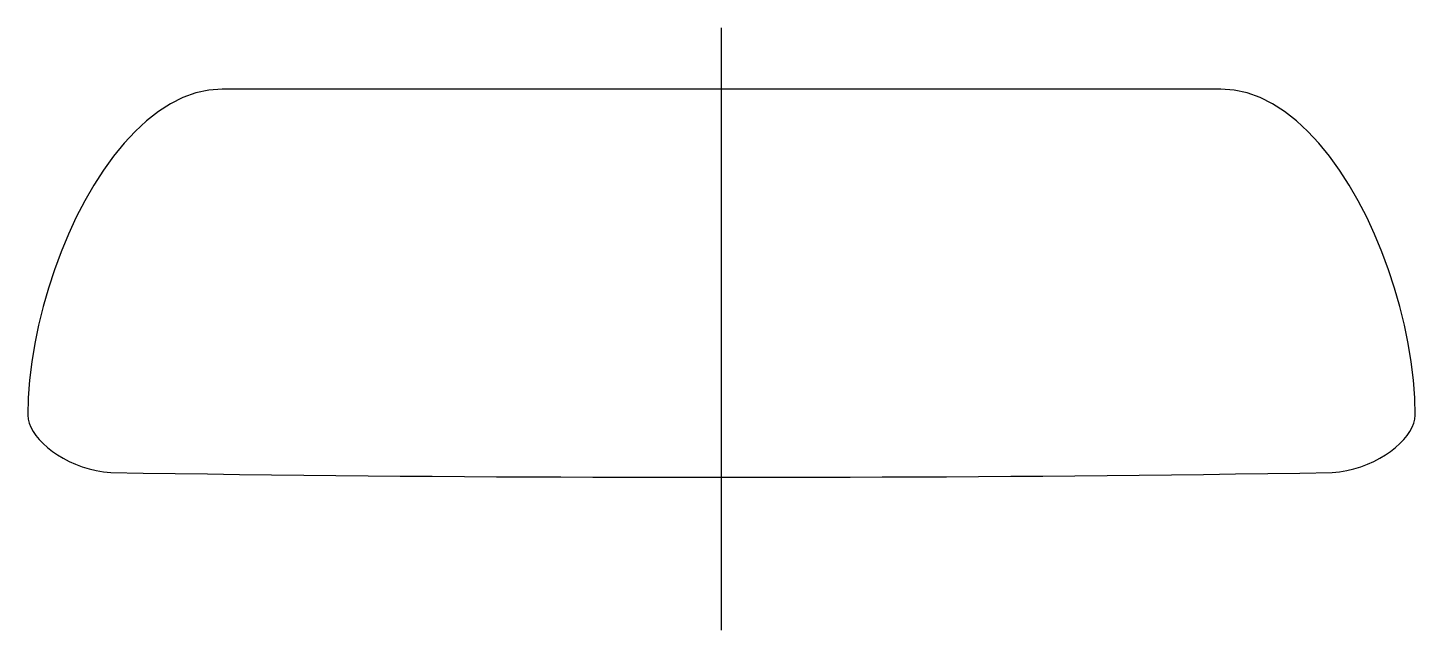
# Model space of a CAD drawing. Header units: metres. Extents: x -226 to 226, y -20 to 176.
import ezdxf

# ---------------------------------------------------------------- set-up
doc = ezdxf.new("R2010")
doc.units = ezdxf.units.M

msp = doc.modelspace()

# ---------------------------------------------------------------- linework, layer by layer
at = {"layer": 'CUT'}
for p, q in [((-171.2151, 154.973), (-175.3689, 153.4772)), ((-166.9762, 155.8955), (-171.2151, 154.973)), ((-162.6618, 156.2106), (-166.9762, 155.8955)), ((-154.5287, 156.2106), (-162.6618, 156.2106)), ((-146.3956, 156.2106), (-154.5287, 156.2106)), ((-138.2625, 156.2106), (-146.3956, 156.2106)), ((-130.1294, 156.2106), (-138.2625, 156.2106)), ((-121.9964, 156.2106), (-130.1294, 156.2106)), ((-113.8633, 156.2106), (-121.9964, 156.2106)), ((-105.7302, 156.2106), (-113.8633, 156.2106)), ((-97.5971, 156.2106), (-105.7302, 156.2106)), ((-89.464, 156.2106), (-97.5971, 156.2106)), ((-81.3309, 156.2106), (-89.464, 156.2106)), ((-73.1978, 156.2106), (-81.3309, 156.2106)), ((-65.0647, 156.2106), (-73.1978, 156.2106)), ((-56.9316, 156.2106), (-65.0647, 156.2106)), ((-48.7985, 156.2106), (-56.9316, 156.2106)), ((-40.6655, 156.2106), (-48.7985, 156.2106)), ((-32.5324, 156.2106), (-40.6655, 156.2106)), ((-24.3993, 156.2106), (-32.5324, 156.2106)), ((-16.2662, 156.2106), (-24.3993, 156.2106)), ((-8.1331, 156.2106), (-16.2662, 156.2106)), ((0, 156.2106), (-8.1331, 156.2106)), ((8.1331, 156.2106), (0, 156.2106)), ((0, 156.2106), (0, 156.2106)), ((16.2662, 156.2106), (8.1331, 156.2106)), ((24.3993, 156.2106), (16.2662, 156.2106)), ((32.5324, 156.2106), (24.3993, 156.2106)), ((40.6655, 156.2106), (32.5324, 156.2106)), ((48.7985, 156.2106), (40.6655, 156.2106)), ((56.9316, 156.2106), (48.7985, 156.2106)), ((65.0647, 156.2106), (56.9316, 156.2106)), ((73.1978, 156.2106), (65.0647, 156.2106)), ((81.3309, 156.2106), (73.1978, 156.2106)), ((89.464, 156.2106), (81.3309, 156.2106)), ((97.5971, 156.2106), (89.464, 156.2106)), ((105.7302, 156.2106), (97.5971, 156.2106)), ((113.8633, 156.2106), (105.7302, 156.2106)), ((121.9964, 156.2106), (113.8633, 156.2106)), ((130.1294, 156.2106), (121.9964, 156.2106)), ((138.2625, 156.2106), (130.1294, 156.2106)), ((146.3956, 156.2106), (138.2625, 156.2106)), ((154.5287, 156.2106), (146.3956, 156.2106)), ((162.6618, 156.2106), (154.5287, 156.2106)), ((166.9762, 155.8955), (162.6618, 156.2106)), ((171.2151, 154.973), (166.9762, 155.8955)), ((175.3689, 153.4772), (171.2151, 154.973)), ((-179.4279, 151.4422), (-183.3827, 148.9021)), ((-175.3689, 153.4772), (-179.4279, 151.4422)), ((179.4279, 151.4422), (175.3689, 153.4772)), ((183.3827, 148.9021), (179.4279, 151.4422)), ((-187.2235, 145.8909), (-190.9407, 142.4429)), ((-183.3827, 148.9021), (-187.2235, 145.8909)), ((187.2235, 145.8909), (183.3827, 148.9021)), ((190.9407, 142.4429), (187.2235, 145.8909)), ((-190.9407, 142.4429), (-194.5248, 138.5921)), ((194.5248, 138.5921), (190.9407, 142.4429)), ((-194.5248, 138.5921), (-197.9661, 134.3726)), ((197.9661, 134.3726), (194.5248, 138.5921)), ((-197.9661, 134.3726), (-201.255, 129.8185)), ((201.255, 129.8185), (197.9661, 134.3726)), ((-201.255, 129.8185), (-204.382, 124.9639)), ((204.382, 124.9639), (201.255, 129.8185)), ((-204.382, 124.9639), (-207.3373, 119.8429)), ((207.3373, 119.8429), (204.382, 124.9639)), ((-207.3373, 119.8429), (-210.1115, 114.4897)), ((210.1115, 114.4897), (207.3373, 119.8429)), ((-210.1115, 114.4897), (-212.6948, 108.9383)), ((212.6948, 108.9383), (210.1115, 114.4897)), ((-212.6948, 108.9383), (-215.0777, 103.2228)), ((215.0777, 103.2228), (212.6948, 108.9383)), ((-215.0777, 103.2228), (-217.2506, 97.3773)), ((217.2506, 97.3773), (215.0777, 103.2228)), ((-217.2506, 97.3773), (-219.2038, 91.436)), ((219.2038, 91.436), (217.2506, 97.3773)), ((-219.2038, 91.436), (-220.9278, 85.433)), ((220.9278, 85.433), (219.2038, 91.436)), ((-220.9278, 85.433), (-222.4129, 79.4023)), ((222.4129, 79.4023), (220.9278, 85.433)), ((-222.4129, 79.4023), (-223.6495, 73.378)), ((223.6495, 73.378), (222.4129, 79.4023)), ((-223.6495, 73.378), (-224.6281, 67.3943)), ((224.6281, 67.3943), (223.6495, 73.378)), ((-224.6281, 67.3943), (-225.339, 61.4853)), ((225.339, 61.4853), (224.6281, 67.3943)), ((-225.339, 61.4853), (-225.7725, 55.685)), ((225.7725, 55.685), (225.339, 61.4853)), ((-225.7725, 55.685), (-225.9192, 50.0276)), ((225.9192, 50.0276), (225.7725, 55.685)), ((-225.9192, 50.0276), (-225.8067, 48.7593)), ((225.8067, 48.7593), (225.9192, 50.0276)), ((-225.8067, 48.7593), (-225.4761, 47.4527)), ((-225.4761, 47.4527), (-224.9374, 46.12)), ((-224.9374, 46.12), (-224.2009, 44.7737)), ((224.2009, 44.7737), (224.9374, 46.12)), ((224.9374, 46.12), (225.4761, 47.4527)), ((225.4761, 47.4527), (225.8067, 48.7593)), ((-224.2009, 44.7737), (-223.2768, 43.4258)), ((-223.2768, 43.4258), (-222.1751, 42.0888)), ((-222.1751, 42.0888), (-220.906, 40.7748)), ((-220.906, 40.7748), (-219.4798, 39.4961)), ((219.4798, 39.4961), (220.906, 40.7748)), ((220.906, 40.7748), (222.1751, 42.0888)), ((222.1751, 42.0888), (223.2768, 43.4258)), ((223.2768, 43.4258), (224.2009, 44.7737)), ((-219.4798, 39.4961), (-217.9066, 38.265)), ((-217.9066, 38.265), (-216.1965, 37.0938)), ((-216.1965, 37.0938), (-214.3597, 35.9947)), ((214.3597, 35.9947), (216.1965, 37.0938)), ((216.1965, 37.0938), (217.9066, 38.265)), ((217.9066, 38.265), (219.4798, 39.4961)), ((-214.3597, 35.9947), (-212.4065, 34.98)), ((-212.4065, 34.98), (-210.3468, 34.0619)), ((-210.3468, 34.0619), (-208.1909, 33.2528)), ((-208.1909, 33.2528), (-205.9491, 32.5649)), ((-205.9491, 32.5649), (-203.6313, 32.0105)), ((-203.6313, 32.0105), (-201.2479, 31.6018)), ((201.2479, 31.6018), (203.6313, 32.0105)), ((203.6313, 32.0105), (205.9491, 32.5649)), ((205.9491, 32.5649), (208.1909, 33.2528)), ((208.1909, 33.2528), (210.3468, 34.0619)), ((210.3468, 34.0619), (212.4065, 34.98)), ((212.4065, 34.98), (214.3597, 35.9947)), ((-201.2479, 31.6018), (-198.8089, 31.3511)), ((-198.8089, 31.3511), (-188.3453, 31.1923)), ((-188.3453, 31.1923), (-177.8816, 31.0422)), ((-177.8816, 31.0422), (-167.418, 30.9006)), ((-167.418, 30.9006), (-156.9544, 30.7676)), ((-156.9544, 30.7676), (-146.4908, 30.6432)), ((-146.4908, 30.6432), (-136.0271, 30.5273)), ((-136.0271, 30.5273), (-125.5635, 30.4201)), ((-125.5635, 30.4201), (-115.0999, 30.3214)), ((-115.0999, 30.3214), (-104.6363, 30.2313)), ((-104.6363, 30.2313), (-94.1726, 30.1498)), ((-94.1726, 30.1498), (-83.709, 30.0768)), ((-83.709, 30.0768), (-73.2454, 30.0125)), ((-73.2454, 30.0125), (-62.7818, 29.9567)), ((-62.7818, 29.9567), (-52.3181, 29.9095)), ((-52.3181, 29.9095), (-41.8545, 29.8709)), ((-41.8545, 29.8709), (-31.3909, 29.8409)), ((-31.3909, 29.8409), (-20.9273, 29.8194)), ((-20.9273, 29.8194), (-10.4636, 29.8066)), ((-10.4636, 29.8066), (0, 29.8023)), ((0, 29.8023), (10.4636, 29.8066)), ((0, 29.8023), (0, 29.8023)), ((10.4636, 29.8066), (20.9273, 29.8194)), ((20.9273, 29.8194), (31.3909, 29.8409)), ((31.3909, 29.8409), (41.8545, 29.8709)), ((41.8545, 29.8709), (52.3181, 29.9095)), ((52.3181, 29.9095), (62.7818, 29.9567)), ((62.7818, 29.9567), (73.2454, 30.0125)), ((73.2454, 30.0125), (83.709, 30.0768)), ((83.709, 30.0768), (94.1726, 30.1498)), ((94.1726, 30.1498), (104.6363, 30.2313)), ((104.6363, 30.2313), (115.0999, 30.3214)), ((115.0999, 30.3214), (125.5635, 30.4201)), ((125.5635, 30.4201), (136.0271, 30.5273)), ((136.0271, 30.5273), (146.4908, 30.6432)), ((146.4908, 30.6432), (156.9544, 30.7676)), ((156.9544, 30.7676), (167.418, 30.9006)), ((167.418, 30.9006), (177.8816, 31.0422)), ((177.8816, 31.0422), (188.3453, 31.1923)), ((188.3453, 31.1923), (198.8089, 31.3511)), ((198.8089, 31.3511), (201.2479, 31.6018))]:
    msp.add_line(p, q, dxfattribs=at)
at = {"layer": 'REG'}
msp.add_line((0, -20), (0, 176.2106), dxfattribs=at)

doc.saveas('drawing.dxf')
